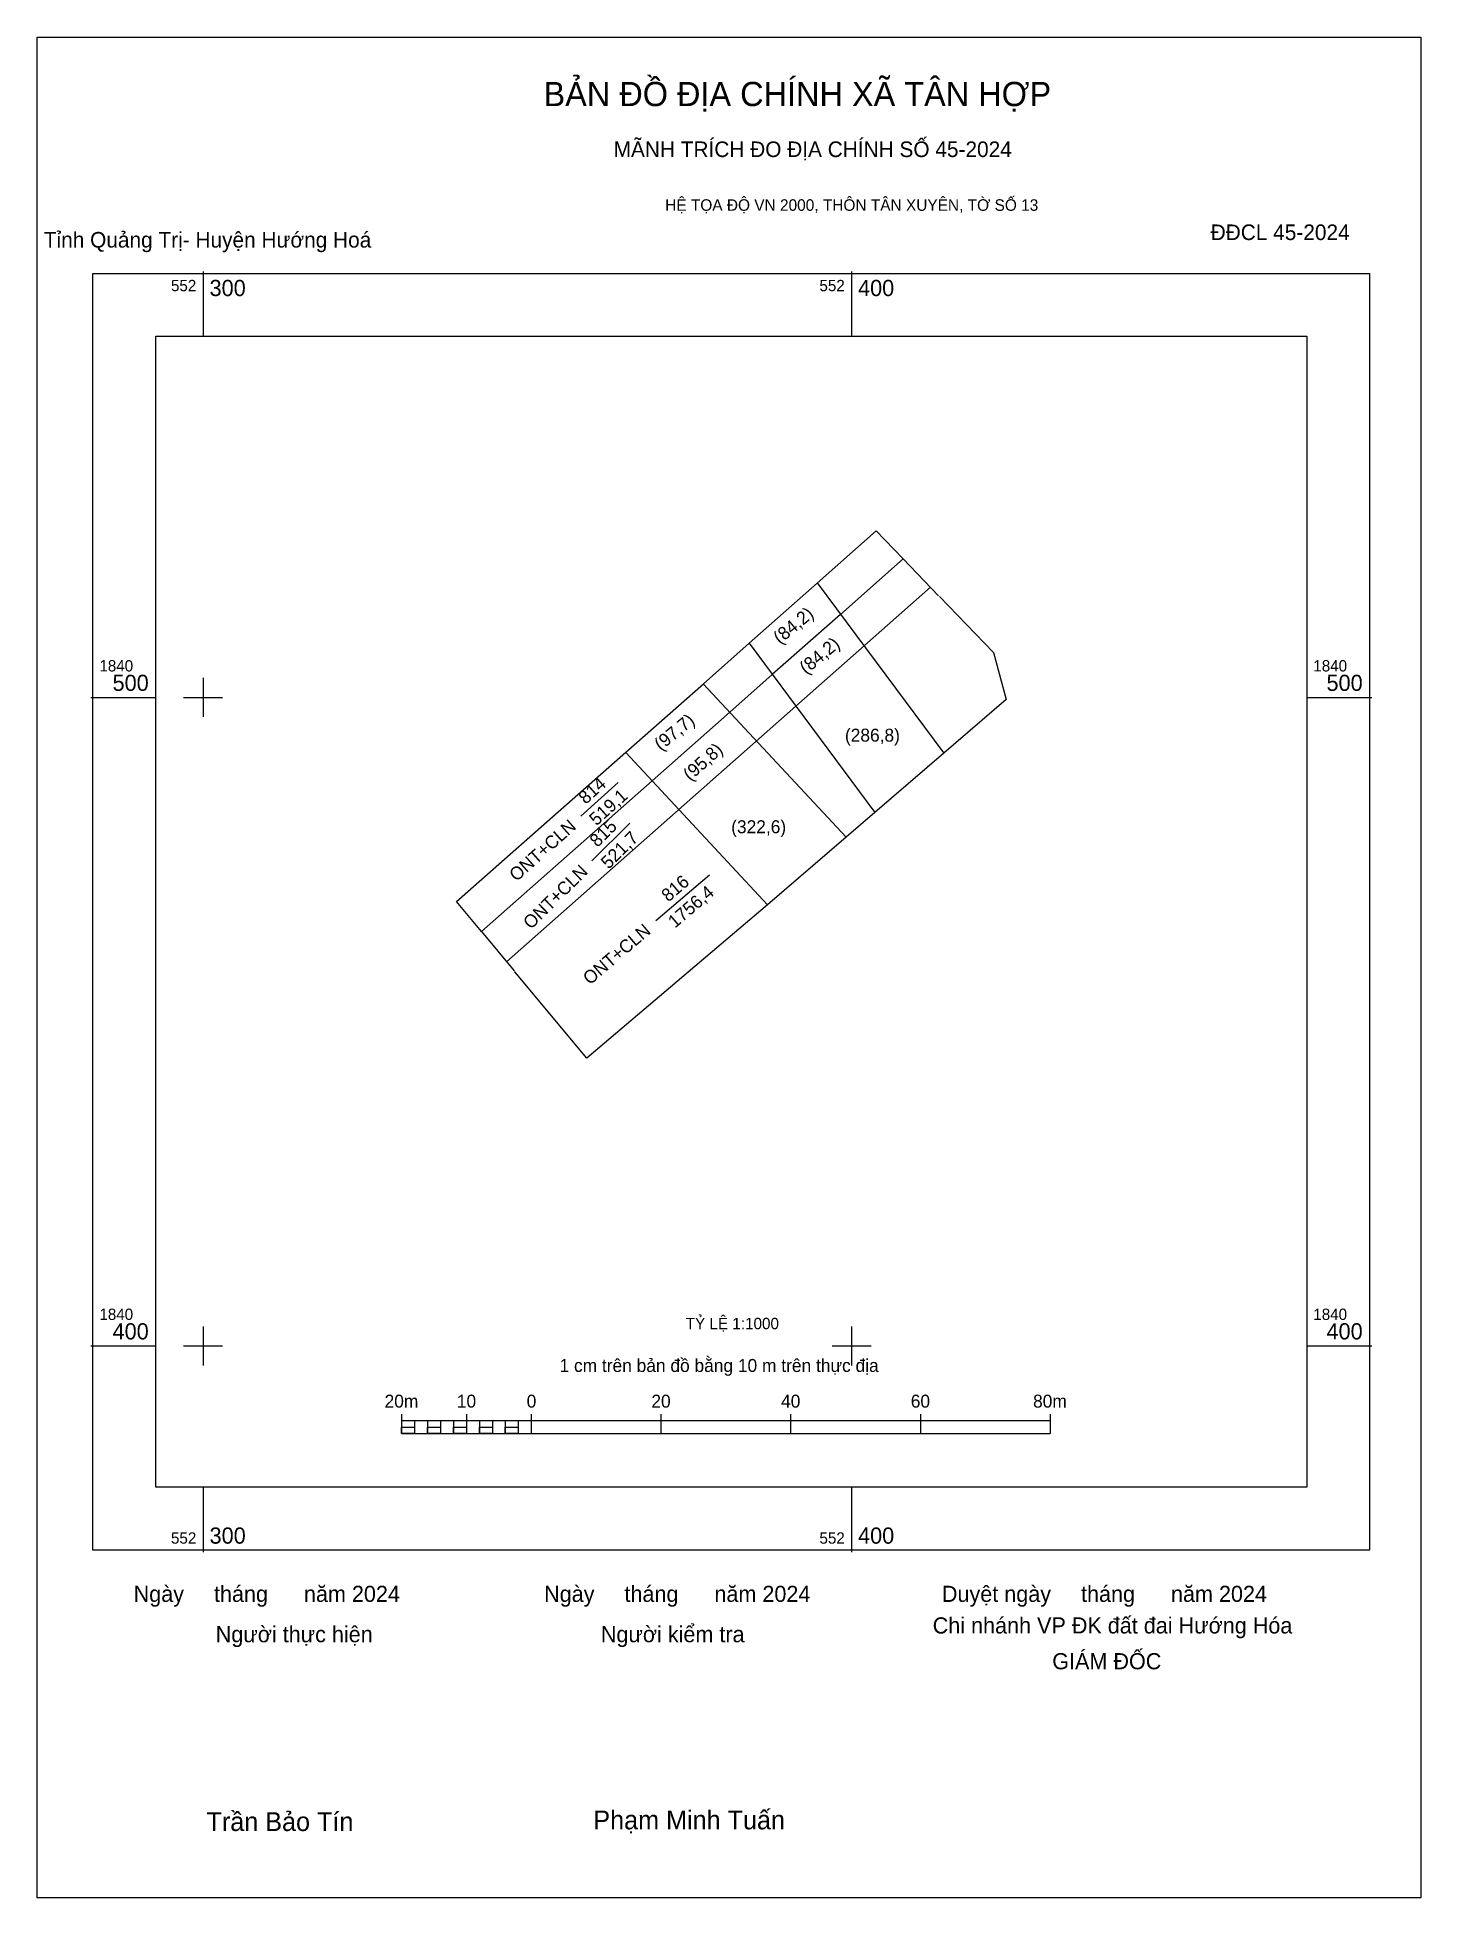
# Model space of a CAD drawing. Extents: x 552274 to 552488, y 1840315 to 1840602.
import ezdxf

# ---------------------------------------------------------------- set-up
doc = ezdxf.new("R2010")
doc.units = 0
for name, color, linetype in [('Level 10', 7, 'Continuous'), ('Level 13', 7, 'Continuous'), ('Level 15', 7, 'Continuous'), ('Level 27', 7, 'Continuous'), ('Level 59', 7, 'Continuous'), ('Level 6', 7, 'Continuous'), ('Level 62', 7, 'Continuous'), ('Level 63', 7, 'Continuous'), ('Level 9', 7, 'Continuous')]:
    doc.layers.add(name, color=color, linetype=linetype)

msp = doc.modelspace()

# ---------------------------------------------------------------- linework, layer by layer
at = {"layer": 'Level 10'}
for p, q in [((552413.56, 1840515.54), (552421.87, 1840506.91)), ((552421.87, 1840506.91), (552423.82, 1840499.7)), ((552423.82, 1840499.7), (552414.21, 1840491.42)), ((552414.21, 1840491.42), (552403.57, 1840482.26)), ((552403.57, 1840482.26), (552399.17, 1840478.46)), ((552399.17, 1840478.46), (552387.05, 1840468.01)), ((552387.05, 1840468.01), (552359.17, 1840444.36)), ((552359.17, 1840444.36), (552348.08, 1840457.7))]:
    msp.add_line(p, q, dxfattribs=at)
msp.add_lwpolyline([(552369.26, 1840487.15), (552342.92, 1840463.89), (552339.09, 1840468.51), (552365.17, 1840491.54), (552377.15, 1840502.12), (552384.19, 1840508.35), (552394.72, 1840517.64), (552403.81, 1840525.67), (552407.97, 1840521.35), (552398.31, 1840512.81), (552387.78, 1840503.51), (552381.23, 1840497.73)], close=True, dxfattribs=at)
at = {"layer": 'Level 15'}
msp.add_lwpolyline([(552274.42, 1840601.81), (552487.78, 1840601.81), (552487.78, 1840314.89), (552274.42, 1840314.89)], close=True, dxfattribs=at)
at = {"layer": 'Level 27'}
for p, q in [((552407.97, 1840521.35), (552413.43, 1840515.68)), ((552413.56, 1840515.54), (552413.56, 1840515.55)), ((552423.82, 1840499.7), (552423.82, 1840499.69)), ((552342.92, 1840463.89), (552347.96, 1840457.84)), ((552348.08, 1840457.7), (552348.07, 1840457.71)), ((552359.17, 1840444.36), (552359.18, 1840444.35))]:
    msp.add_line(p, q, dxfattribs=at)
at = {"layer": 'Level 59'}
for p, q in [((552346.8, 1840459.23), (552412.18, 1840516.98)), ((552394.71, 1840517.68), (552414.21, 1840491.42)), ((552384.19, 1840508.37), (552403.57, 1840482.26)), ((552377.14, 1840502.12), (552399.17, 1840478.46)), ((552387.05, 1840468), (552365.18, 1840491.53))]:
    msp.add_line(p, q, dxfattribs=at)
at = {"layer": 'Level 62'}
msp.add_lwpolyline([(552292.7, 1840555.7), (552470.21, 1840555.7), (552470.21, 1840378.19), (552292.7, 1840378.19)], close=True, dxfattribs=at)
at = {"layer": 'Level 63'}
for p, q in [((552300, 1840565.7), (552300, 1840555.7)), ((552400, 1840565.7), (552400, 1840555.7)), ((552300, 1840503), (552300, 1840497)), ((552282.7, 1840500), (552292.7, 1840500)), ((552297, 1840500), (552303, 1840500)), ((552470.21, 1840500), (552480.21, 1840500)), ((552300, 1840403), (552300, 1840397)), ((552400, 1840403), (552400, 1840397)), ((552282.7, 1840400), (552292.7, 1840400)), ((552297, 1840400), (552303, 1840400)), ((552397, 1840400), (552403, 1840400)), ((552470.21, 1840400), (552480.21, 1840400)), ((552330.61, 1840389.48), (552330.61, 1840386.48)), ((552330.61, 1840388.48), (552430.61, 1840388.48)), ((552332.61, 1840388.48), (552332.61, 1840386.48)), ((552334.61, 1840388.48), (552334.61, 1840386.48)), ((552336.61, 1840388.48), (552336.61, 1840386.48)), ((552338.61, 1840388.48), (552338.61, 1840386.48)), ((552340.61, 1840389.48), (552340.61, 1840386.48)), ((552340.61, 1840388.48), (552340.61, 1840386.48)), ((552342.61, 1840388.48), (552342.61, 1840386.48)), ((552344.61, 1840388.48), (552344.61, 1840386.48)), ((552346.61, 1840388.48), (552346.61, 1840386.48)), ((552348.61, 1840388.48), (552348.61, 1840386.48)), ((552350.61, 1840389.48), (552350.61, 1840386.48)), ((552350.61, 1840388.48), (552350.61, 1840386.48)), ((552370.61, 1840389.48), (552370.61, 1840386.48)), ((552390.61, 1840389.48), (552390.61, 1840386.48)), ((552410.61, 1840389.48), (552410.61, 1840386.48)), ((552430.61, 1840389.48), (552430.61, 1840386.48)), ((552330.61, 1840386.48), (552430.61, 1840386.48)), ((552300, 1840378.19), (552300, 1840368.19)), ((552400, 1840378.19), (552400, 1840368.19))]:
    msp.add_line(p, q, dxfattribs=at)
for points in [[(552283.01, 1840565.39), (552479.89, 1840565.39), (552479.89, 1840368.5), (552283.01, 1840368.5)], [(552330.61, 1840387.48), (552332.61, 1840387.48), (552332.61, 1840386.48), (552330.61, 1840386.48)], [(552330.61, 1840387.48), (552332.61, 1840387.48), (552332.61, 1840386.48), (552330.61, 1840386.48)], [(552334.61, 1840387.48), (552336.61, 1840387.48), (552336.61, 1840386.48), (552334.61, 1840386.48)], [(552338.61, 1840387.48), (552340.61, 1840387.48), (552340.61, 1840386.48), (552338.61, 1840386.48)], [(552342.61, 1840387.48), (552344.61, 1840387.48), (552344.61, 1840386.48), (552342.61, 1840386.48)], [(552346.61, 1840387.48), (552348.61, 1840387.48), (552348.61, 1840386.48), (552346.61, 1840386.48)]]:
    msp.add_lwpolyline(points, close=True, dxfattribs=at)
at = {"layer": 'Level 9'}
for p, q in [((552358.25, 1840481.7), (552364.03, 1840486.86)), ((552359.95, 1840474.81), (552365.81, 1840480.59)), ((552369.83, 1840465.59), (552378.07, 1840472.63))]:
    msp.add_line(p, q, dxfattribs=at)

# ---------------------------------------------------------------- texts
at = {"layer": 'Level 13'}
for s, rotation, p in [('814', 41.7256, (552359, 1840483.43)), ('519,1', 41.7256, (552360.65, 1840480.11)), ('ONT+CLN', 41.7256, (552348.32, 1840471.51)), ('815', 44.62, (552360.81, 1840476.79)), ('521,7', 44.62, (552362.54, 1840473.42)), ('ONT+CLN', 44.62, (552350.55, 1840464.13)), ('816', 40.4958, (552371.75, 1840468.37)), ('1756,4', 40.4958, (552372.76, 1840464.33)), ('ONT+CLN', 40.4958, (552359.65, 1840455.58))]:
    msp.add_text(s, height=2, rotation=rotation, dxfattribs=at).set_placement(p)
at = {"layer": 'Level 6'}
msp.add_text('TỶ LỆ 1:1000', height=1.7579, dxfattribs=at).set_placement((552374.43, 1840402.57))
at = {"layer": 'Level 63'}
for s, height, p in [('BẢN ĐỒ ĐỊA CHÍNH XÃ TÂN HỢP', 3.7437, (552352.5, 1840591.18)), ('MÃNH TRÍCH ĐO ĐỊA CHÍNH SỐ 45-2024', 2.4022, (552363.31, 1840583.33)), ('HỆ TỌA ĐỘ VN 2000, THÔN TÂN XUYÊN, TỜ SỐ 13', 1.7782, (552371.26, 1840575.04)), ('552', 1.75, (552295.05, 1840562.64)), ('300', 2.5, (552301, 1840561.89)), ('552', 1.75, (552395.05, 1840562.64)), ('400', 2.5, (552401, 1840561.89)), ('1840', 1.75, (552284.01, 1840504)), ('1840', 1.75, (552471.21, 1840504)), ('500', 2.5, (552286.04, 1840501)), ('500', 2.5, (552473.24, 1840501)), ('1840', 1.75, (552284.01, 1840404)), ('1840', 1.75, (552471.21, 1840404)), ('400', 2.5, (552286.04, 1840401)), ('400', 2.5, (552473.24, 1840401)), ('1 cm trên bản đồ bằng 10 m trên thực địa', 2, (552354.97, 1840395.98)), ('20m', 2, (552327.99, 1840390.48)), ('10', 2, (552339.13, 1840390.48)), ('0', 2, (552349.9, 1840390.48)), ('20', 2, (552369.13, 1840390.48)), ('40', 2, (552389.13, 1840390.48)), ('60', 2, (552409.13, 1840390.48)), ('80m', 2, (552427.99, 1840390.48)), ('552', 1.75, (552295.05, 1840369.5)), ('300', 2.5, (552301, 1840369.5)), ('552', 1.75, (552395.05, 1840369.5)), ('400', 2.5, (552401, 1840369.5)), ('Ngày     tháng      năm 2024', 2.4883, (552289.29, 1840360.52)), ('Ngày     tháng      năm 2024', 2.4883, (552352.59, 1840360.52)), ('Duyệt ngày     tháng      năm 2024', 2.4883, (552413.93, 1840360.52)), ('Người thực hiện', 2.4883, (552301.95, 1840354.3)), ('Người kiểm tra', 2.4883, (552361.34, 1840354.3)), ('Chi nhánh VP ĐK đất đai Hướng Hóa', 2.4883, (552412.51, 1840355.65)), ('GIÁM ĐỐC', 2.488, (552430.95, 1840350.13)), ('Trần Bảo Tín', 2.9024, (552300.53, 1840325.19)), ('Phạm Minh Tuấn', 2.9024, (552360.18, 1840325.45))]:
    msp.add_text(s, height=height, dxfattribs=at).set_placement(p)
at = {"layer": 'Level 9'}
for s, height, p in [('Tỉnh Quảng Trị- Huyện Hướng Hoá', 2.4022, (552275.44, 1840569.37)), ('ĐĐCL 45-2024', 2.4022, (552455.38, 1840570.53)), ('(286,8)', 2, (552398.98, 1840493.18)), ('(322,6)', 2, (552381.44, 1840479.06))]:
    msp.add_text(s, height=height, dxfattribs=at).set_placement(p)
for s, rotation, p in [('(84,2)', 39.3924, (552388.95, 1840508.13)), ('(84,2)', 39.5824, (552393, 1840503.47)), ('(97,7)', 39.3924, (552370.6, 1840491.68)), ('(95,8)', 41.8975, (552375.13, 1840487.01))]:
    msp.add_text(s, height=2, rotation=rotation, dxfattribs=at).set_placement(p)

doc.saveas('drawing.dxf')
